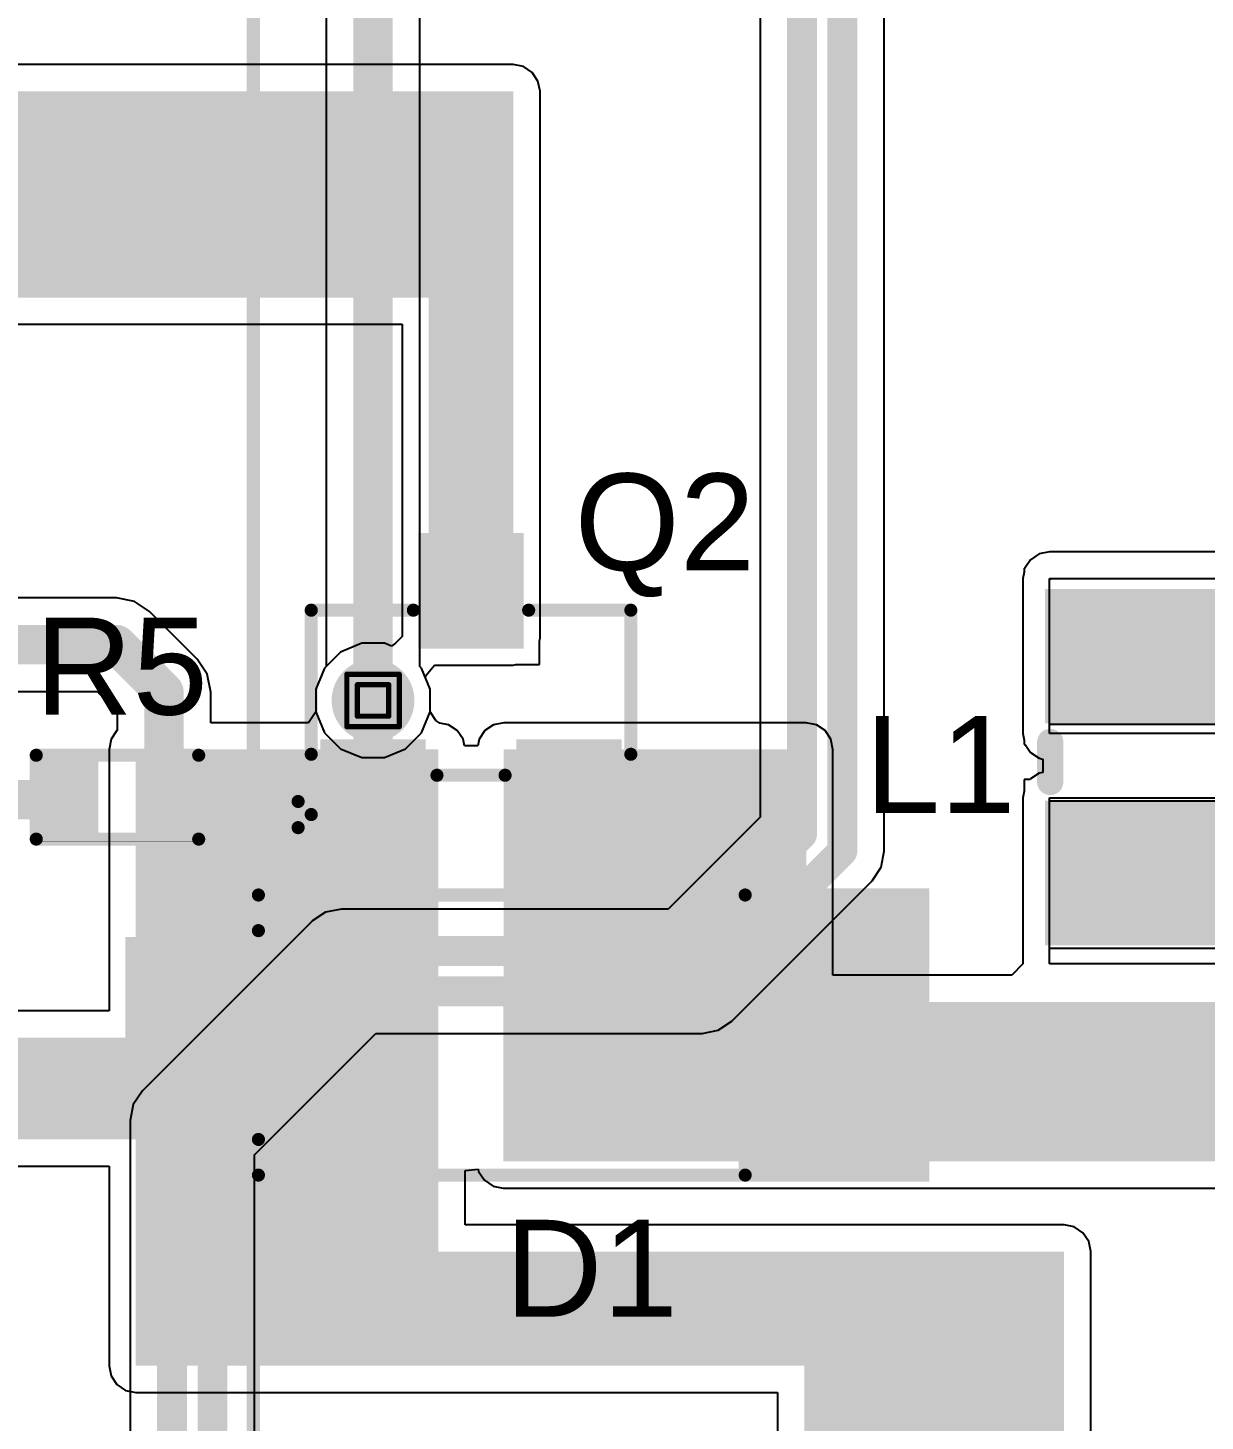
# Model space of a CAD drawing. Header units: inches. Extents: x -0.2 to 18.2, y -0.3 to 3.9.
# Drawn here: x 0.151 to 0.6, y 0.345 to 0.876 of the extents above; entities that cross this region are included whole.
import ezdxf

# ---------------------------------------------------------------- set-up
doc = ezdxf.new("R2010")
doc.units = ezdxf.units.IN
doc.header["$MEASUREMENT"] = 0
for name, color, linetype in [('Bottom Layer', 5, 'Continuous'), ('Bottom Overlay', 54, 'Continuous'), ('Bottom Solder', 6, 'Continuous'), ('Drill Drawing', 1, 'Continuous'), ('Top Layer', 1, 'Continuous'), ('Top Overlay', 2, 'Continuous'), ('Top Paste', 8, 'Continuous'), ('Top Solder', 216, 'Continuous'), ('Via Holes', 16, 'Continuous')]:
    doc.layers.add(name, color=color, linetype=linetype)
doc.styles.add('Arial', font='', dxfattribs={"height": 0.2})
doc.styles.get('Arial').set_extended_font_data('Arial')

# ---------------------------------------------------------------- blocks, each defined once
blk = doc.blocks.new('1_3_______OLED_B_32')
at = {"layer": 'Bottom Overlay', "const_width": 0.005}
blk.add_lwpolyline([(0.69864, 1.24577), (0.69864, -0.081)], dxfattribs=at)
blk = doc.blocks.new('R___0402_40')
at = {"layer": 'Top Layer'}
for points in [[(-0.0275, -0.0125), (-0.0275, 0.0125), (-0.0095, 0.0125), (-0.0095, -0.0125)], [(0.0095, -0.0125), (0.0095, 0.0125), (0.0275, 0.0125), (0.0275, -0.0125)]]:
    blk.add_hatch(color=1, dxfattribs=at).paths.add_polyline_path(points)
at = {"layer": 'Top Paste'}
for points in [[(-0.0275, -0.0125), (-0.0275, 0.0125), (-0.0095, 0.0125), (-0.0095, -0.0125)], [(0.0095, -0.0125), (0.0095, 0.0125), (0.0275, 0.0125), (0.0275, -0.0125)]]:
    blk.add_hatch(color=8, dxfattribs=at).paths.add_polyline_path(points)
at = {"layer": 'Top Solder'}
for points in [[(-0.02967, -0.01467), (-0.02967, 0.01467), (-0.00733, 0.01467), (-0.00733, -0.01467)], [(0.00733, -0.01467), (0.00733, 0.01467), (0.02967, 0.01467), (0.02967, -0.01467)]]:
    blk.add_hatch(color=216, dxfattribs=at).paths.add_polyline_path(points)
at = {"layer": 'Top Overlay'}
for points, const_width in [([(-0.031, 0.016), (0.031, 0.016)], 0.005), ([(-0.031, -0.016), (-0.031, 0.016)], 0.005), ([(0.031, -0.016), (0.031, 0.016)], 0.005), ([(-0.031, -0.016), (0.031, -0.016)], 0.005), ([(-0.032, -0.017), (0.032, -0.017)], 0.000127)]:
    blk.add_lwpolyline(points, dxfattribs=dict(at, const_width=const_width))
for points, const_width in [([(-0.03225, 0.016, 1), (-0.02975, 0.016, 1)], 0.0025), ([(-0.03225, 0.016, 1), (-0.02975, 0.016, 1)], 0.0025), ([(0.02975, 0.016, 1), (0.03225, 0.016, 1)], 0.0025), ([(0.02975, 0.016, 1), (0.03225, 0.016, 1)], 0.0025), ([(-0.03225, -0.016, 1), (-0.02975, -0.016, 1)], 0.0025), ([(-0.03225, -0.016, 1), (-0.02975, -0.016, 1)], 0.0025), ([(0.02975, -0.016, 1), (0.03225, -0.016, 1)], 0.0025), ([(0.02975, -0.016, 1), (0.03225, -0.016, 1)], 0.0025), ([(-0.03203, -0.017, 1), (-0.03197, -0.017, 1)], 0.0000635), ([(0.03197, -0.017, 1), (0.03203, -0.017, 1)], 0.0000635)]:
    blk.add_lwpolyline(points, format="xyb", close=True, dxfattribs=dict(at, const_width=const_width))
blk = doc.blocks.new('SOT_23_44')
at = {"layer": 'Top Layer'}
for points in [[(-0.01614, 0.05748), (0.01614, 0.05748), (0.01614, 0.02126), (-0.01614, 0.02126)], [(-0.05354, -0.02126), (-0.02126, -0.02126), (-0.02126, -0.05748), (-0.05354, -0.05748)], [(0.02126, -0.02126), (0.05354, -0.02126), (0.05354, -0.05748), (0.02126, -0.05748)]]:
    blk.add_hatch(color=1, dxfattribs=at).paths.add_polyline_path(points)
at = {"layer": 'Top Paste'}
for points in [[(-0.01614, 0.05748), (0.01614, 0.05748), (0.01614, 0.02126), (-0.01614, 0.02126)], [(-0.05354, -0.02126), (-0.02126, -0.02126), (-0.02126, -0.05748), (-0.05354, -0.05748)], [(0.02126, -0.02126), (0.05354, -0.02126), (0.05354, -0.05748), (0.02126, -0.05748)]]:
    blk.add_hatch(color=8, dxfattribs=at).paths.add_polyline_path(points)
at = {"layer": 'Top Solder'}
for points in [[(-0.02014, 0.06148), (0.02014, 0.06148), (0.02014, 0.01726), (-0.02014, 0.01726)], [(-0.05754, -0.01726), (-0.01726, -0.01726), (-0.01726, -0.06148), (-0.05754, -0.06148)], [(0.01726, -0.01726), (0.05754, -0.01726), (0.05754, -0.06148), (0.01726, -0.06148)]]:
    blk.add_hatch(color=216, dxfattribs=at).paths.add_polyline_path(points)
at = {"layer": 'Top Overlay', "const_width": 0.005}
for points in [[(-0.061, 0.032), (-0.022, 0.032)], [(-0.061, -0.023), (-0.061, 0.032)], [(0.022, 0.032), (0.061, 0.032)], [(0.061, -0.023), (0.061, 0.032)], [(-0.013, -0.031), (0.013, -0.031)], [(-0.066, -0.051), (-0.066, -0.041)], [(-0.066, -0.041), (-0.061, -0.046)], [(-0.066, -0.051), (-0.061, -0.046)]]:
    blk.add_lwpolyline(points, dxfattribs=at)
at = {"layer": 'Top Overlay', "const_width": 0.0025}
for points in [[(-0.06225, 0.032, 1), (-0.05975, 0.032, 1)], [(-0.06225, 0.032, 1), (-0.05975, 0.032, 1)], [(-0.02325, 0.032, 1), (-0.02075, 0.032, 1)], [(0.02075, 0.032, 1), (0.02325, 0.032, 1)], [(0.05975, 0.032, 1), (0.06225, 0.032, 1)], [(0.05975, 0.032, 1), (0.06225, 0.032, 1)], [(-0.06225, -0.023, 1), (-0.05975, -0.023, 1)], [(0.05975, -0.023, 1), (0.06225, -0.023, 1)], [(-0.01425, -0.031, 1), (-0.01175, -0.031, 1)], [(0.01175, -0.031, 1), (0.01425, -0.031, 1)], [(-0.06725, -0.041, 1), (-0.06475, -0.041, 1)], [(-0.06725, -0.041, 1), (-0.06475, -0.041, 1)], [(-0.06225, -0.046, 1), (-0.05975, -0.046, 1)], [(-0.06225, -0.046, 1), (-0.05975, -0.046, 1)], [(-0.06725, -0.051, 1), (-0.06475, -0.051, 1)], [(-0.06725, -0.051, 1), (-0.06475, -0.051, 1)]]:
    blk.add_lwpolyline(points, format="xyb", close=True, dxfattribs=at)
blk = doc.blocks.new('NR3015T2R2M_48')
at = {"layer": 'Top Layer'}
for points in [[(-0.06693, 0.05906), (-0.01575, 0.05906), (-0.01575, -0.05906), (-0.06693, -0.05906)], [(0.01772, 0.05906), (0.06496, 0.05906), (0.06496, -0.05906), (0.01772, -0.05906)]]:
    blk.add_hatch(color=1, dxfattribs=at).paths.add_polyline_path(points)
at = {"layer": 'Top Paste'}
for points in [[(-0.06693, 0.05906), (-0.01575, 0.05906), (-0.01575, -0.05906), (-0.06693, -0.05906)], [(0.01772, 0.05906), (0.06496, 0.05906), (0.06496, -0.05906), (0.01772, -0.05906)]]:
    blk.add_hatch(color=8, dxfattribs=at).paths.add_polyline_path(points)
at = {"layer": 'Top Solder'}
for points in [[(-0.06893, 0.06105), (-0.01375, 0.06105), (-0.01375, -0.06105), (-0.06893, -0.06105)], [(0.01572, 0.06105), (0.06696, 0.06105), (0.06696, -0.06105), (0.01572, -0.06105)]]:
    blk.add_hatch(color=216, dxfattribs=at).paths.add_polyline_path(points)
at = {"layer": 'Top Overlay', "const_width": 0.01}
for points in [[(-0.00665, 0.05906), (0.00861, 0.05906)], [(-0.00724, -0.05906), (0.00802, -0.05906)]]:
    blk.add_lwpolyline(points, dxfattribs=at)
at = {"layer": 'Top Overlay', "const_width": 0.005}
for points in [[(-0.00915, 0.05906, 1), (-0.00415, 0.05906, 1)], [(0.00611, 0.05906, 1), (0.01111, 0.05906, 1)], [(-0.00974, -0.05906, 1), (-0.00474, -0.05906, 1)], [(0.00553, -0.05906, 1), (0.01052, -0.05906, 1)]]:
    blk.add_lwpolyline(points, format="xyb", close=True, dxfattribs=at)
blk = doc.blocks.new('SMA_51')
at = {"layer": 'Top Layer'}
for points in [[(-0.12795, 0.03346), (-0.02953, 0.03346), (-0.02953, -0.03346), (-0.12795, -0.03346)], [(0.02953, 0.03346), (0.12795, 0.03346), (0.12795, -0.03346), (0.02953, -0.03346)]]:
    blk.add_hatch(color=1, dxfattribs=at).paths.add_polyline_path(points)
at = {"layer": 'Top Overlay'}
for points in [[(-0.17499, -0.05596), (-0.12904, -0.05596), (-0.12904, 0.05599), (-0.17499, 0.05599)], [(-0.12992, 0.03638), (-0.1022, 0.03638), (-0.1022, 0.05598), (-0.12992, 0.05598)], [(-0.12992, -0.05598), (-0.1022, -0.05598), (-0.1022, -0.03638), (-0.12992, -0.03638)]]:
    blk.add_hatch(color=2, dxfattribs=at).paths.add_polyline_path(points)
at = {"layer": 'Top Paste'}
for points in [[(-0.12795, 0.03346), (-0.02953, 0.03346), (-0.02953, -0.03346), (-0.12795, -0.03346)], [(0.02953, 0.03346), (0.12795, 0.03346), (0.12795, -0.03346), (0.02953, -0.03346)]]:
    blk.add_hatch(color=8, dxfattribs=at).paths.add_polyline_path(points)
at = {"layer": 'Top Solder'}
for points in [[(-0.13195, 0.03746), (-0.02553, 0.03746), (-0.02553, -0.03746), (-0.13195, -0.03746)], [(0.02553, 0.03746), (0.13195, 0.03746), (0.13195, -0.03746), (0.02553, -0.03746)]]:
    blk.add_hatch(color=216, dxfattribs=at).paths.add_polyline_path(points)
at = {"layer": 'Top Overlay', "const_width": 0.005}
for points in [[(0.08115, 0.05345), (-0.10465, 0.05345)], [(0.08115, 0.05345), (0.08115, 0.03985)], [(0.08115, -0.03985), (0.08115, -0.05345)], [(0.08115, -0.05345), (-0.10465, -0.05345)]]:
    blk.add_lwpolyline(points, dxfattribs=at)
at = {"layer": 'Top Overlay', "const_width": 0.0025}
for points in [[(-0.1059, 0.05345, 1), (-0.1034, 0.05345, 1)], [(0.0799, 0.05345, 1), (0.0824, 0.05345, 1)], [(0.0799, 0.05345, 1), (0.0824, 0.05345, 1)], [(0.0799, 0.03985, 1), (0.0824, 0.03985, 1)], [(0.0799, -0.03985, 1), (0.0824, -0.03985, 1)], [(-0.1059, -0.05345, 1), (-0.1034, -0.05345, 1)], [(0.0799, -0.05345, 1), (0.0824, -0.05345, 1)], [(0.0799, -0.05345, 1), (0.0824, -0.05345, 1)]]:
    blk.add_lwpolyline(points, format="xyb", close=True, dxfattribs=at)

msp = doc.modelspace()

# ---------------------------------------------------------------- hatches: boundary and pattern name
at = {"layer": 'Bottom Layer'}
h = msp.add_hatch(color=5, dxfattribs=at)
edge = h.paths.add_edge_path()
edge.add_arc((0.28228, 0.61979), 0.01181, 0, 360)
at = {"layer": 'Bottom Solder'}
h = msp.add_hatch(color=6, dxfattribs=at)
edge = h.paths.add_edge_path()
edge.add_arc((0.28228, 0.61979), 0.01581, 0, 360)
at = {"layer": 'Top Layer'}
for points in [[(-0.09026, 0.77355), (0.33582, 0.77355), (0.33582, 0.85229), (-0.09026, 0.85229)], [(0.30354, 0.6435), (0.33582, 0.6435), (0.33582, 0.85229), (0.30354, 0.85229)], [(0.19173, 0.36589), (0.30721, 0.36589), (0.30721, 0.60109), (0.19173, 0.60109)], [(0.19173, 0.45224), (0.30721, 0.45224), (0.30721, 0.60109), (0.19173, 0.60109)], [(0.44763, 0.60109), (0.33215, 0.60109), (0.33215, 0.45224), (0.44763, 0.45224)], [(0.332, 0.44389), (0.76971, 0.44389), (0.76971, 0.50471), (0.332, 0.50471)], [(0.01721, 0.45224), (0.30668, 0.45224), (0.30668, 0.49109), (0.01721, 0.49109)], [(0.19173, 0.36589), (0.54605, 0.36589), (0.54605, 0.40942), (0.19173, 0.40942)], [(0.44688, 0.24707), (0.54605, 0.24707), (0.54605, 0.40942), (0.44688, 0.40942)]]:
    msp.add_hatch(color=1, dxfattribs=at).paths.add_polyline_path(points)
h = msp.add_hatch(color=1, dxfattribs=at)
edge = h.paths.add_edge_path()
edge.add_arc((0.28228, 0.61979), 0.01181, 0, 360)
at = {"layer": 'Top Solder'}
h = msp.add_hatch(color=216, dxfattribs=at)
edge = h.paths.add_edge_path()
edge.add_arc((0.28228, 0.61979), 0.01581, 0, 360)
at = {"layer": 'Via Holes'}
h = msp.add_hatch(color=7, dxfattribs=at)
edge = h.paths.add_edge_path()
edge.add_arc((0.28228, 0.61979), 0.00591, 0, 360)

# ---------------------------------------------------------------- linework, layer by layer
at = {"layer": 'Bottom Layer'}
for p, q in [((0.47743, 0.56224), (0.47743, 1.13694)), ((0.42999, 1.12392), (0.42999, 0.57526)), ((0.30012, 0.63279), (0.30012, 0.96751)), ((0.26443, 0.96012), (0.26443, 0.63279)), ((0.26443, 0.63279), (0.26379, 0.63215)), ((0.30077, 0.63215), (0.30012, 0.63279)), ((0.26379, 0.63215), (0.26047, 0.62413)), ((0.30409, 0.62413), (0.30077, 0.63215)), ((0.26047, 0.62413), (0.26047, 0.61545)), ((0.30409, 0.61545), (0.30409, 0.62413)), ((0.26047, 0.61545), (0.26379, 0.60744)), ((0.30077, 0.60744), (0.30409, 0.61545)), ((0.26379, 0.60744), (0.26992, 0.6013)), ((0.29463, 0.6013), (0.30077, 0.60744)), ((0.26992, 0.6013), (0.27794, 0.59798)), ((0.28662, 0.59798), (0.29463, 0.6013)), ((0.27794, 0.59798), (0.28662, 0.59798)), ((0.42999, 0.57526), (0.39491, 0.54018)), ((0.47621, 0.55611), (0.47743, 0.56224)), ((0.47743, 0.56224), (0.47743, 0.56224)), ((0.47274, 0.55091), (0.47621, 0.55611)), ((0.41925, 0.49742), (0.47274, 0.55091)), ((0.26415, 0.53896), (0.25895, 0.53549)), ((0.27028, 0.54018), (0.26415, 0.53896)), ((0.39491, 0.54018), (0.27028, 0.54018)), ((0.25895, 0.53548), (0.19424, 0.47077)), ((0.25895, 0.53549), (0.25895, 0.53548)), ((0.41405, 0.49395), (0.41925, 0.49742)), ((0.237, 0.44643), (0.2833, 0.49273)), ((0.2833, 0.49273), (0.40792, 0.49273)), ((0.40792, 0.49273), (0.41405, 0.49395)), ((0.40792, 0.49273), (0.40792, 0.49273)), ((0.19424, 0.47077), (0.19077, 0.46558)), ((0.19077, 0.46558), (0.18955, 0.45945)), ((0.18955, 0.45945), (0.18955, 0.45945)), ((0.18955, 0.45945), (0.18955, 0.30642)), ((0.237, 0.2934), (0.237, 0.44643))]:
    msp.add_line(p, q, dxfattribs=at)
for points, const_width in [([(0.46141, 0.56224), (0.46141, 1.13694)], 0.01141), ([(0.446, 0.56862), (0.446, 1.13056)], 0.01141), ([(0.28228, 0.61979), (0.28228, 0.96751)], 0.015), ([(0.40154, 0.52416), (0.446, 0.56862)], 0.01141), ([(0.40792, 0.50875), (0.46141, 0.56224)], 0.01141), ([(0.20557, 0.45945), (0.27028, 0.52416)], 0.01141), ([(0.27028, 0.52416), (0.40154, 0.52416)], 0.01141), ([(0.22098, 0.45307), (0.27666, 0.50875)], 0.01141), ([(0.27666, 0.50875), (0.40792, 0.50875)], 0.01141), ([(0.20557, 0.29979), (0.20557, 0.45945)], 0.01141), ([(0.22098, 0.2934), (0.22098, 0.45307)], 0.01141)]:
    msp.add_lwpolyline(points, dxfattribs=dict(at, const_width=const_width))
for points, const_width in [([(0.27853, 0.61979, 1), (0.28603, 0.61979, 1)], 0.0075), ([(0.44315, 0.56862, 1), (0.44885, 0.56862, 1)], 0.00571), ([(0.44315, 0.56862, 1), (0.44885, 0.56862, 1)], 0.00571), ([(0.45856, 0.56224, 1), (0.46427, 0.56224, 1)], 0.00571), ([(0.45856, 0.56224, 1), (0.46427, 0.56224, 1)], 0.00571), ([(0.26743, 0.52416, 1), (0.27313, 0.52416, 1)], 0.00571), ([(0.26743, 0.52416, 1), (0.27313, 0.52416, 1)], 0.00571), ([(0.39869, 0.52416, 1), (0.40439, 0.52416, 1)], 0.00571), ([(0.39869, 0.52416, 1), (0.40439, 0.52416, 1)], 0.00571), ([(0.27381, 0.50875, 1), (0.27952, 0.50875, 1)], 0.00571), ([(0.27381, 0.50875, 1), (0.27952, 0.50875, 1)], 0.00571), ([(0.40507, 0.50875, 1), (0.41078, 0.50875, 1)], 0.00571), ([(0.40507, 0.50875, 1), (0.41078, 0.50875, 1)], 0.00571), ([(0.20271, 0.45945, 1), (0.20842, 0.45945, 1)], 0.00571), ([(0.20271, 0.45945, 1), (0.20842, 0.45945, 1)], 0.00571), ([(0.21813, 0.45307, 1), (0.22383, 0.45307, 1)], 0.00571), ([(0.21813, 0.45307, 1), (0.22383, 0.45307, 1)], 0.00571)]:
    msp.add_lwpolyline(points, format="xyb", close=True, dxfattribs=dict(at, const_width=const_width))
at = {"layer": 'Drill Drawing', "const_width": 0.002}
for points in [[(0.27228, 0.62979), (0.29228, 0.62979)], [(0.27228, 0.60979), (0.27228, 0.62979)], [(0.29228, 0.60979), (0.29228, 0.62979)], [(0.27628, 0.62579), (0.28828, 0.62579)], [(0.27628, 0.61379), (0.27628, 0.62579)], [(0.28828, 0.61379), (0.28828, 0.62579)], [(0.27628, 0.61379), (0.28828, 0.61379)], [(0.27228, 0.60979), (0.29228, 0.60979)]]:
    msp.add_lwpolyline(points, dxfattribs=at)
at = {"layer": 'Drill Drawing', "const_width": 0.001}
for points in [[(0.27178, 0.62979, 1), (0.27278, 0.62979, 1)], [(0.27178, 0.62979, 1), (0.27278, 0.62979, 1)], [(0.29178, 0.62979, 1), (0.29278, 0.62979, 1)], [(0.29178, 0.62979, 1), (0.29278, 0.62979, 1)], [(0.27578, 0.62579, 1), (0.27678, 0.62579, 1)], [(0.27578, 0.62579, 1), (0.27678, 0.62579, 1)], [(0.28778, 0.62579, 1), (0.28878, 0.62579, 1)], [(0.28778, 0.62579, 1), (0.28878, 0.62579, 1)], [(0.27578, 0.61379, 1), (0.27678, 0.61379, 1)], [(0.27578, 0.61379, 1), (0.27678, 0.61379, 1)], [(0.28778, 0.61379, 1), (0.28878, 0.61379, 1)], [(0.28778, 0.61379, 1), (0.28878, 0.61379, 1)], [(0.27178, 0.60979, 1), (0.27278, 0.60979, 1)], [(0.27178, 0.60979, 1), (0.27278, 0.60979, 1)], [(0.29178, 0.60979, 1), (0.29278, 0.60979, 1)], [(0.29178, 0.60979, 1), (0.29278, 0.60979, 1)]]:
    msp.add_lwpolyline(points, format="xyb", close=True, dxfattribs=at)
at = {"layer": 'Top Layer'}
for p, q in [((0.33582, 0.86249), (-0.09026, 0.86249)), ((0.33972, 0.86171), (0.33582, 0.86249)), ((0.34303, 0.8595), (0.33972, 0.86171)), ((0.34524, 0.85619), (0.34303, 0.8595)), ((0.34602, 0.85229), (0.34524, 0.85619)), ((0.34602, 0.6435), (0.34602, 0.85229)), ((-0.09026, 0.76335), (0.29334, 0.76335)), ((0.29334, 0.76335), (0.29334, 0.64423)), ((0.53656, 0.67573), (0.53326, 0.67352)), ((0.54046, 0.67651), (0.53656, 0.67573)), ((0.69262, 0.67651), (0.54046, 0.67651)), ((0.53109, 0.67027), (0.53077, 0.67027)), ((0.53077, 0.67027), (0.53077, 0.66881)), ((0.53326, 0.67352), (0.53109, 0.67027)), ((0.53077, 0.66881), (0.53027, 0.66631)), ((0.53027, 0.66631), (0.53027, 0.60712)), ((0.54046, 0.60712), (0.54046, 0.66631)), ((0.54046, 0.66631), (0.69262, 0.66631)), ((0.54046, 0.66531), (0.54063, 0.66614)), ((0.54046, 0.61065), (0.54046, 0.66531)), ((0.54063, 0.66614), (0.54147, 0.66631)), ((0.54147, 0.66631), (0.65699, 0.66631)), ((0.18438, 0.65893), (0.12158, 0.65893)), ((0.19121, 0.65757), (0.18438, 0.65893)), ((0.197, 0.6537), (0.19121, 0.65757)), ((0.2151, 0.6356), (0.197, 0.6537)), ((0.29334, 0.64423), (0.29085, 0.64161)), ((0.34582, 0.64251), (0.34602, 0.6435)), ((0.26992, 0.63828), (0.26379, 0.63215)), ((0.27794, 0.6416), (0.26992, 0.63828)), ((0.28662, 0.6416), (0.27794, 0.6416)), ((0.28934, 0.64047), (0.28662, 0.6416)), ((0.29085, 0.64161), (0.28934, 0.64047)), ((0.34582, 0.6335), (0.34582, 0.64251)), ((0.21897, 0.62981), (0.2151, 0.6356)), ((0.2151, 0.6356), (0.2151, 0.6356)), ((0.30255, 0.62942), (0.3057, 0.6333)), ((0.3057, 0.6333), (0.33582, 0.6333)), ((0.33582, 0.6333), (0.33681, 0.6335)), ((0.33681, 0.6335), (0.34582, 0.6335)), ((0.22033, 0.62298), (0.21897, 0.62981)), ((0.26379, 0.63215), (0.26047, 0.62413)), ((0.3023, 0.62845), (0.30255, 0.62942)), ((0.30409, 0.62413), (0.3023, 0.62845)), ((0.12158, 0.62324), (0.17699, 0.62324)), ((0.17699, 0.62324), (0.18464, 0.61559)), ((0.22033, 0.61128), (0.22033, 0.62298)), ((0.26047, 0.62413), (0.26047, 0.61545)), ((0.30409, 0.61545), (0.30409, 0.62413)), ((0.18464, 0.61559), (0.18464, 0.60838)), ((0.26047, 0.61544), (0.25769, 0.61128)), ((0.26047, 0.61545), (0.26047, 0.61544)), ((0.30408, 0.61544), (0.30409, 0.61545)), ((0.30626, 0.61218), (0.30408, 0.61544)), ((0.30773, 0.61118), (0.30626, 0.61218)), ((0.18452, 0.6083), (0.18231, 0.60499)), ((0.18464, 0.60838), (0.18452, 0.6083)), ((0.25769, 0.61128), (0.22033, 0.61128)), ((0.31111, 0.61051), (0.30773, 0.61118)), ((0.31442, 0.6083), (0.31111, 0.61051)), ((0.31663, 0.60499), (0.31442, 0.6083)), ((0.32494, 0.6083), (0.32273, 0.60499)), ((0.32824, 0.61051), (0.32494, 0.6083)), ((0.33215, 0.61128), (0.32824, 0.61051)), ((0.44763, 0.61128), (0.33215, 0.61128)), ((0.45153, 0.61051), (0.44763, 0.61128)), ((0.45484, 0.6083), (0.45153, 0.61051)), ((0.45705, 0.60499), (0.45484, 0.6083)), ((0.53027, 0.60712), (0.53077, 0.60463)), ((0.7353, 0.61065), (0.54046, 0.61065)), ((0.65857, 0.60712), (0.54046, 0.60712)), ((0.18231, 0.60499), (0.18153, 0.60109)), ((0.18153, 0.60109), (0.18153, 0.50128)), ((0.31713, 0.60249), (0.31663, 0.60499)), ((0.32223, 0.60249), (0.31713, 0.60249)), ((0.32273, 0.60499), (0.32223, 0.60249)), ((0.45782, 0.60109), (0.45705, 0.60499)), ((0.45782, 0.51491), (0.45782, 0.60109)), ((0.53077, 0.60463), (0.53077, 0.60303)), ((0.53077, 0.60303), (0.53117, 0.60303)), ((0.53117, 0.60303), (0.53326, 0.59991)), ((0.53326, 0.59991), (0.53656, 0.5977)), ((0.53656, 0.5977), (0.53797, 0.59742)), ((0.53797, 0.59742), (0.53797, 0.59233)), ((0.53656, 0.59205), (0.53326, 0.58983)), ((0.53797, 0.59233), (0.53656, 0.59205)), ((0.53077, 0.58512), (0.53027, 0.58263)), ((0.53307, 0.58956), (0.53077, 0.58956)), ((0.53077, 0.58956), (0.53077, 0.58512)), ((0.53326, 0.58983), (0.53307, 0.58956)), ((0.53027, 0.58263), (0.53027, 0.51931)), ((0.54046, 0.51931), (0.54046, 0.58263)), ((0.54046, 0.58263), (0.7353, 0.58263)), ((0.54046, 0.52509), (0.54046, 0.58152)), ((0.54046, 0.58152), (0.7353, 0.58152)), ((0.65721, 0.52509), (0.54046, 0.52509)), ((0.53027, 0.51931), (0.52605, 0.51491)), ((0.68663, 0.51931), (0.54046, 0.51931)), ((0.52605, 0.51491), (0.45782, 0.51491)), ((0.18153, 0.50128), (0.01721, 0.50128)), ((0.01721, 0.44204), (0.18153, 0.44204)), ((0.18153, 0.44204), (0.18153, 0.40942)), ((0.31741, 0.44036), (0.32241, 0.44085)), ((0.31741, 0.41961), (0.31741, 0.44036)), ((0.32241, 0.44085), (0.32258, 0.43999)), ((0.32258, 0.43999), (0.32479, 0.43668)), ((0.32479, 0.43668), (0.3281, 0.43447)), ((0.3281, 0.43447), (0.332, 0.43369)), ((0.332, 0.43369), (0.74561, 0.43369)), ((0.54605, 0.41961), (0.31741, 0.41961)), ((0.54995, 0.41884), (0.54605, 0.41961)), ((0.55326, 0.41663), (0.54995, 0.41884)), ((0.55547, 0.41332), (0.55326, 0.41663)), ((0.55624, 0.40942), (0.55547, 0.41332)), ((0.18153, 0.40942), (0.18153, 0.36589)), ((0.55624, 0.24707), (0.55624, 0.40942)), ((0.18153, 0.36589), (0.18231, 0.36199)), ((0.18231, 0.36199), (0.18452, 0.35868)), ((0.18452, 0.35868), (0.18783, 0.35647)), ((0.18783, 0.35647), (0.19173, 0.35569)), ((0.19173, 0.35569), (0.43668, 0.35569)), ((0.43668, 0.35569), (0.43668, 0.30872))]:
    msp.add_line(p, q, dxfattribs=at)
at = {"layer": 'Top Layer', "const_width": 0.015}
for points in [[(0.10174, 0.64109), (0.18438, 0.64109)], [(0.18438, 0.64109), (0.20249, 0.62298)], [(0.20249, 0.58361), (0.20249, 0.62298)], [(0.28228, 0.58287), (0.28228, 0.61979)], [(0.16524, 0.58187), (0.16623, 0.58287)], [(0.13499, 0.58187), (0.16524, 0.58187)], [(0.24094, 0.40708), (0.24094, 0.49209)], [(0.24094, 0.40708), (0.26794, 0.38009)], [(0.26794, 0.38009), (0.47621, 0.38009)], [(0.47621, 0.38009), (0.49843, 0.35787)], [(0.49843, 0.27752), (0.49843, 0.35787)]]:
    msp.add_lwpolyline(points, dxfattribs=at)
at = {"layer": 'Top Layer', "const_width": 0.0075}
for points in [[(0.18063, 0.64109, 1), (0.18813, 0.64109, 1)], [(0.18063, 0.64109, 1), (0.18813, 0.64109, 1)], [(0.19874, 0.62298, 1), (0.20624, 0.62298, 1)], [(0.19874, 0.62298, 1), (0.20624, 0.62298, 1)], [(0.27853, 0.61979, 1), (0.28603, 0.61979, 1)], [(0.16248, 0.58287, 1), (0.16998, 0.58287, 1)], [(0.19874, 0.58361, 1), (0.20624, 0.58361, 1)], [(0.27853, 0.58287, 1), (0.28603, 0.58287, 1)], [(0.16149, 0.58187, 1), (0.16899, 0.58187, 1)], [(0.16149, 0.58187, 1), (0.16899, 0.58187, 1)], [(0.23719, 0.49209, 1), (0.24469, 0.49209, 1)], [(0.23719, 0.40708, 1), (0.24469, 0.40708, 1)], [(0.23719, 0.40708, 1), (0.24469, 0.40708, 1)], [(0.26419, 0.38009, 1), (0.27169, 0.38009, 1)], [(0.26419, 0.38009, 1), (0.27169, 0.38009, 1)], [(0.47246, 0.38009, 1), (0.47996, 0.38009, 1)], [(0.47246, 0.38009, 1), (0.47996, 0.38009, 1)], [(0.49468, 0.35787, 1), (0.50218, 0.35787, 1)], [(0.49468, 0.35787, 1), (0.50218, 0.35787, 1)]]:
    msp.add_lwpolyline(points, format="xyb", close=True, dxfattribs=at)

# ---------------------------------------------------------------- block references
for name, p, rotation in [('1_3_______OLED_B_32', (0.93521, 1.51109), 180), ('NR3015T2R2M_48', (0.59982, 0.59531), 90), ('SMA_51', (0.31968, 0.49209), 180)]:
    msp.add_blockref(name, p, dxfattribs=dict(rotation=rotation))
for name, p in [('SOT_23_44', (0.31968, 0.62224)), ('R___0402_40', (0.18473, 0.58287))]:
    msp.add_blockref(name, p)

# ---------------------------------------------------------------- texts
at = {"layer": 'Top Overlay', "style": 'Arial'}
for s, p in [('Q2', (0.35918, 0.66939)), ('R5', (0.15318, 0.61439)), ('L1', (0.47001, 0.57682)), ('D1', (0.33255, 0.38459))]:
    msp.add_text(s, height=0.037, dxfattribs=at).set_placement(p)

doc.saveas('drawing.dxf')
